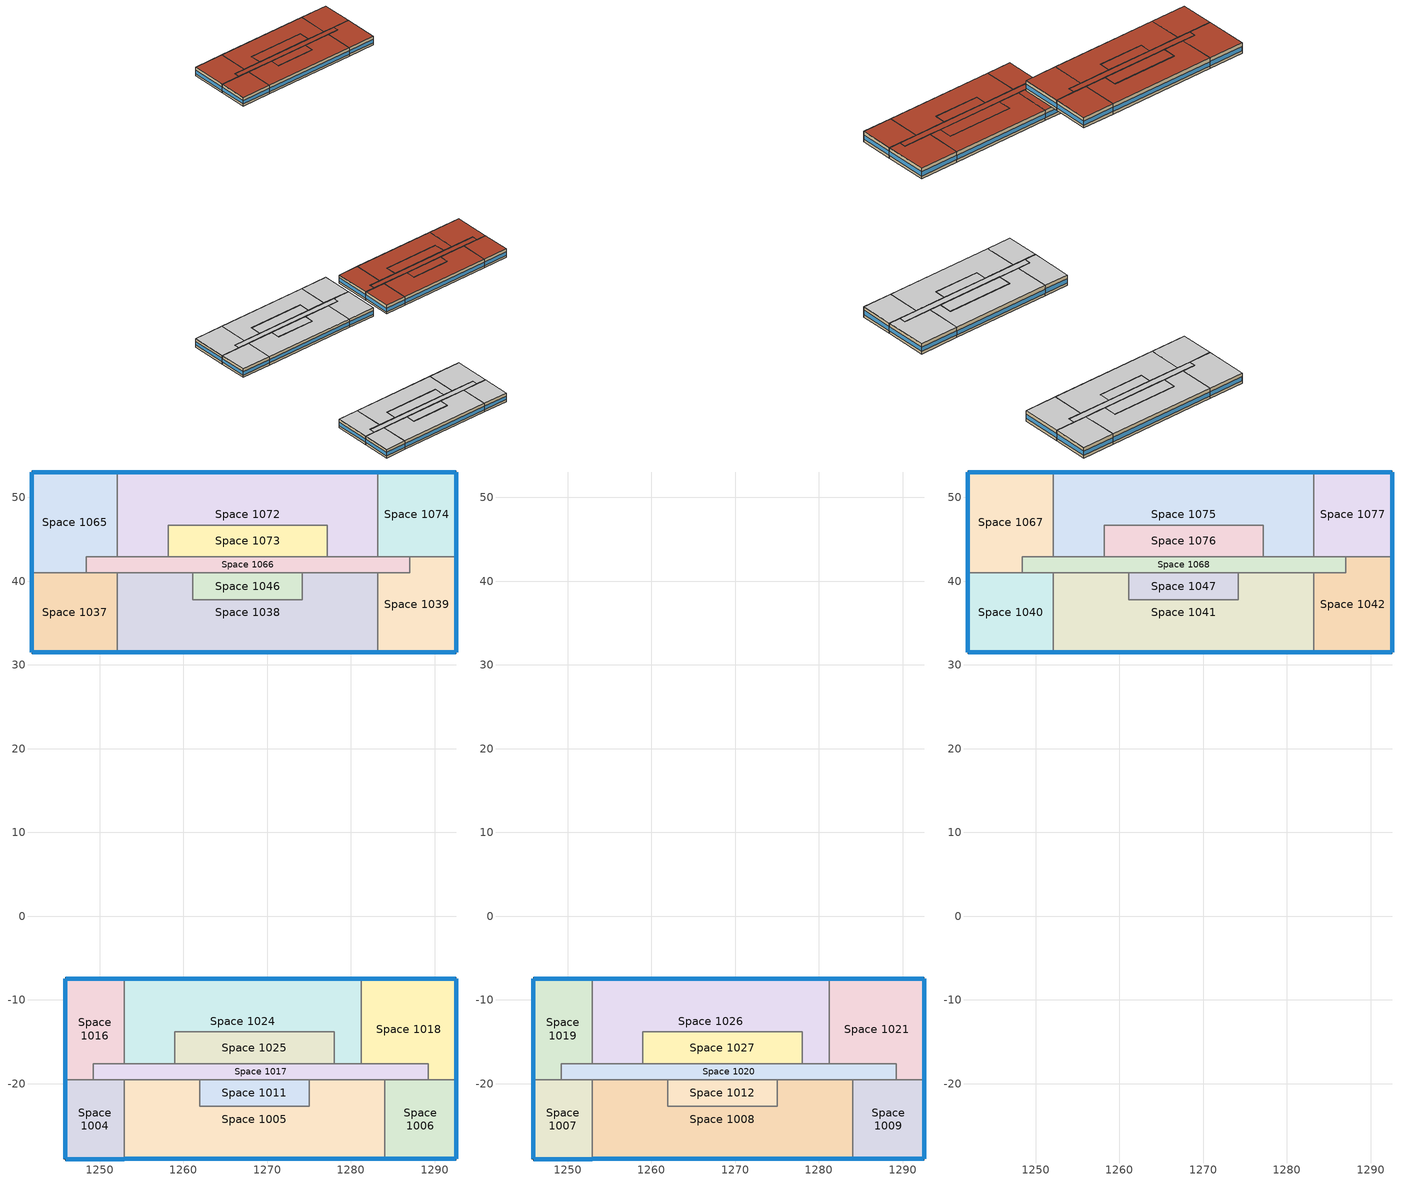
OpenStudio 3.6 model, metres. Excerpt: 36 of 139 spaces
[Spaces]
Space 1004
 floor adiabatic (Interior Floor): 1252.94,-19.51 1252.94,-29 1245.9,-29 1245.9,-19.51 z84
 wall outside: 1245.9,-19.51 1245.9,-29 1252.94,-29 z84:87
 wall to Space 1005: 1252.94,-29 1252.94,-19.51 z84:87
 wall to Space 1016: 1249.22,-19.51 1245.9,-19.51 z84:87
 wall to Space 1017: 1252.94,-19.51 1249.22,-19.51 z84:87
 window: 1245.92,-29 1252.92,-29 / 1245.9,-19.53 1245.9,-28.97 z84.76:85.97
 ceiling adiabatic (Interior Ceiling): 1252.94,-29 1252.94,-19.51 1245.9,-19.51 1245.9,-29 z87
Space 1005
 floor adiabatic (Interior Floor): 1284.02,-19.51 1284.02,-29 1252.94,-29 1252.94,-19.51 1261.93,-19.51 1261.93,-22.71 1275.03,-22.71 1275.03,-19.51 z84
 wall outside: 1252.94,-29 1284.02,-29 z84:87
 wall to Space 1017: 1261.93,-19.51 1260.22,-19.51 1252.94,-19.51 / 1284.02,-19.51 1275.03,-19.51 z84:87
 wall to Space 1011: 1275.03,-19.51 1275.03,-22.71 1261.93,-22.71 1261.93,-19.51 z84:87
 wall to Space 1006: 1284.02,-29 1284.02,-19.51 z84:87
 window: 1252.97,-29 1283.99,-29 z84.76:85.96
 ceiling adiabatic (Interior Ceiling): 1284.02,-29 1284.02,-19.51 1275.03,-19.51 1275.03,-22.71 1261.93,-22.71 1261.93,-19.51 1252.94,-19.51 1252.94,-29 z87
Space 1006
 floor adiabatic (Interior Floor): 1292.55,-19.51 1292.55,-29 1284.02,-29 1284.02,-19.51 z84
 wall outside: 1284.02,-29 1292.55,-29 1292.55,-19.51 z84:87
 wall to Space 1018: 1292.55,-19.51 1289.24,-19.51 z84:87
 wall to Space 1017: 1289.24,-19.51 1284.02,-19.51 z84:87
 window: 1292.55,-28.97 1292.55,-19.53 / 1284.04,-29 1292.52,-29 z84.76:85.97
 ceiling adiabatic (Interior Ceiling): 1292.55,-29 1292.55,-19.51 1284.02,-19.51 1284.02,-29 z87
Space 1011
 floor adiabatic (Interior Floor): 1275.03,-19.51 1275.03,-22.71 1261.93,-22.71 1261.93,-19.51 z84
 wall to Space 1017: 1275.03,-19.51 1270.86,-19.51 1261.93,-19.51 z84:87
 ceiling adiabatic (Interior Ceiling): 1275.03,-22.71 1275.03,-19.51 1261.93,-19.51 1261.93,-22.71 z87
Space 1016
 floor adiabatic (Interior Floor): 1252.94,-7.48 1252.94,-17.61 1249.22,-17.61 1249.22,-19.51 1245.9,-19.51 1245.9,-7.48 z84
 wall outside: 1252.94,-7.48 1245.9,-7.48 1245.9,-19.51 z84:87
 wall to Space 1024: 1252.94,-17.61 1252.94,-7.48 z84:87
 wall to Space 1017: 1249.22,-19.51 1249.22,-17.61 1252.94,-17.61 z84:87
 window: 1245.9,-7.5 1245.9,-19.48 / 1252.92,-7.48 1245.92,-7.48 z84.76:85.97
 ceiling adiabatic (Interior Ceiling): 1249.22,-19.51 1249.22,-17.61 1252.94,-17.61 1252.94,-7.48 1245.9,-7.48 1245.9,-19.51 z87
Space 1017
 floor adiabatic (Interior Floor): 1289.24,-17.61 1289.24,-19.51 1249.22,-19.51 1249.22,-17.61 z84
 wall to Space 1024: 1258.98,-17.61 1258.33,-17.61 1252.94,-17.61 / 1281.26,-17.61 1277.98,-17.61 z84:87
 wall to Space 1025: 1277.98,-17.61 1262.69,-17.61 1258.98,-17.61 z84:87
 wall to Space 1018: 1289.24,-19.51 1289.24,-17.61 1281.26,-17.61 z84:87
 ceiling adiabatic (Interior Ceiling): 1289.24,-19.51 1289.24,-17.61 1249.22,-17.61 1249.22,-19.51 z87
Space 1018
 floor adiabatic (Interior Floor): 1292.55,-7.48 1292.55,-19.51 1289.24,-19.51 1289.24,-17.61 1281.26,-17.61 1281.26,-7.48 z84
 wall outside: 1292.55,-19.51 1292.55,-7.48 1281.26,-7.48 z84:87
 wall to Space 1024: 1281.26,-7.48 1281.26,-13.75 1281.26,-17.61 z84:87
 window: 1292.52,-7.48 1281.28,-7.48 / 1292.55,-19.48 1292.55,-7.5 z84.76:85.97
 ceiling adiabatic (Interior Ceiling): 1292.55,-19.51 1292.55,-7.48 1281.26,-7.48 1281.26,-17.61 1289.24,-17.61 1289.24,-19.51 z87
Space 1024
 floor adiabatic (Interior Floor): 1281.26,-7.48 1281.26,-17.61 1277.98,-17.61 1277.98,-13.81 1258.98,-13.81 1258.98,-17.61 1252.94,-17.61 1252.94,-7.48 z84
 wall outside: 1281.26,-7.48 1252.94,-7.48 z84:87
 wall to Space 1025: 1258.98,-17.61 1258.98,-13.81 1277.98,-13.81 1277.98,-17.61 z84:87
 window: 1281.23,-7.48 1252.97,-7.48 z84.76:85.96
 ceiling adiabatic (Interior Ceiling): 1281.26,-17.61 1281.26,-7.48 1252.94,-7.48 1252.94,-17.61 1258.98,-17.61 1258.98,-13.81 1277.98,-13.81 1277.98,-17.61 z87
Space 1025
 floor adiabatic (Interior Floor): 1277.98,-13.81 1277.98,-17.61 1258.98,-17.61 1258.98,-13.81 z84
 ceiling adiabatic (Interior Ceiling): 1277.98,-17.61 1277.98,-13.81 1258.98,-13.81 1258.98,-17.61 z87
Space 1037
 floor adiabatic (Interior Floor): 1252.12,41 1252.12,31.51 1241.92,31.51 1241.92,41 z84
 wall outside: 1241.92,41 1241.92,31.51 1252.12,31.51 z84:87
 wall to Space 1065: 1248.4,41 1241.92,41 z84:87
 wall to Space 1066: 1252.12,41 1248.4,41 z84:87
 wall to Space 1038: 1252.12,31.51 1252.12,41 z84:87
 window: 1241.94,31.51 1252.1,31.51 / 1241.92,40.98 1241.92,31.54 z84.76:85.97
 ceiling adiabatic (Interior Ceiling): 1252.12,31.51 1252.12,41 1241.92,41 1241.92,31.51 z87
Space 1038
 floor adiabatic (Interior Floor): 1283.2,41 1283.2,31.51 1252.12,31.51 1252.12,41 1261.11,41 1261.11,37.8 1274.21,37.8 1274.21,41 z84
 wall outside: 1252.12,31.51 1283.2,31.51 z84:87
 wall to Space 1066: 1261.11,41 1252.12,41 / 1283.2,41 1274.21,41 z84:87
 wall to Space 1046: 1274.21,41 1274.21,37.8 1261.11,37.8 1261.11,41 z84:87
 wall to Space 1039: 1283.2,31.51 1283.2,41 z84:87
 window: 1252.15,31.51 1283.17,31.51 z84.76:85.96
 ceiling adiabatic (Interior Ceiling): 1283.2,31.51 1283.2,41 1274.21,41 1274.21,37.8 1261.11,37.8 1261.11,41 1252.12,41 1252.12,31.51 z87
Space 1039
 floor adiabatic (Interior Floor): 1292.55,42.9 1292.55,31.51 1283.2,31.51 1283.2,41 1287,41 1287,42.9 z84
 wall outside: 1283.2,31.51 1292.55,31.51 1292.55,42.9 z84:87
 wall to Space 1066: 1287,42.9 1287,41 1283.2,41 z84:87
 wall to Space 1074: 1292.55,42.9 1287,42.9 z84:87
 window: 1283.22,31.51 1292.52,31.51 / 1292.55,31.54 1292.55,42.88 z84.76:85.97
 ceiling adiabatic (Interior Ceiling): 1292.55,31.51 1292.55,42.9 1287,42.9 1287,41 1283.2,41 1283.2,31.51 z87
Space 1046
 floor adiabatic (Interior Floor): 1274.21,41 1274.21,37.8 1261.11,37.8 1261.11,41 z84
 wall to Space 1066: 1274.21,41 1261.11,41 z84:87
 ceiling adiabatic (Interior Ceiling): 1274.21,37.8 1274.21,41 1261.11,41 1261.11,37.8 z87
Space 1065
 floor adiabatic (Interior Floor): 1252.12,53.03 1252.12,42.9 1248.4,42.9 1248.4,41 1241.92,41 1241.92,53.03 z84
 wall outside: 1252.12,53.03 1241.92,53.03 1241.92,41 z84:87
 wall to Space 1072: 1252.12,42.9 1252.12,53.03 z84:87
 wall to Space 1066: 1248.4,41 1248.4,42.9 1252.12,42.9 z84:87
 window: 1252.1,53.03 1241.94,53.03 / 1241.92,53.01 1241.92,41.03 z84.76:85.97
 ceiling adiabatic (Interior Ceiling): 1248.4,41 1248.4,42.9 1252.12,42.9 1252.12,53.03 1241.92,53.03 1241.92,41 z87
Space 1066
 floor adiabatic (Interior Floor): 1287,42.9 1287,41 1248.4,41 1248.4,42.9 z84
 wall to Space 1072: 1258.16,42.9 1252.12,42.9 / 1283.2,42.9 1279.02,42.9 1277.16,42.9 z84:87
 wall to Space 1073: 1277.16,42.9 1259.99,42.9 1258.16,42.9 z84:87
 wall to Space 1074: 1287,42.9 1283.2,42.9 z84:87
 ceiling adiabatic (Interior Ceiling): 1287,41 1287,42.9 1248.4,42.9 1248.4,41 z87
Space 1072
 floor adiabatic (Interior Floor): 1283.2,53.03 1283.2,42.9 1277.16,42.9 1277.16,46.7 1258.16,46.7 1258.16,42.9 1252.12,42.9 1252.12,53.03 z84
 wall outside: 1283.2,53.03 1252.12,53.03 z84:87
 wall to Space 1073: 1258.16,42.9 1258.16,46.7 1277.16,46.7 1277.16,42.9 z84:87
 wall to Space 1074: 1283.2,42.9 1283.2,53.03 z84:87
 window: 1283.17,53.03 1252.15,53.03 z84.76:85.96
 ceiling adiabatic (Interior Ceiling): 1283.2,42.9 1283.2,53.03 1252.12,53.03 1252.12,42.9 1258.16,42.9 1258.16,46.7 1277.16,46.7 1277.16,42.9 z87
Space 1073
 floor adiabatic (Interior Floor): 1277.16,46.7 1277.16,42.9 1258.16,42.9 1258.16,46.7 z84
 ceiling adiabatic (Interior Ceiling): 1277.16,42.9 1277.16,46.7 1258.16,46.7 1258.16,42.9 z87
Space 1074
 floor adiabatic (Interior Floor): 1292.55,53.03 1292.55,42.9 1283.2,42.9 1283.2,53.03 z84
 wall outside: 1292.55,42.9 1292.55,53.03 1283.2,53.03 z84:87
 window: 1292.52,53.03 1283.22,53.03 / 1292.55,42.93 1292.55,53.01 z84.76:85.97
 ceiling adiabatic (Interior Ceiling): 1292.55,42.9 1292.55,53.03 1283.2,53.03 1283.2,42.9 z87
Space 1007
 floor adiabatic (Interior Floor): 1252.94,-19.51 1252.94,-29 1245.9,-29 1245.9,-19.51 z135
 wall outside: 1245.9,-19.51 1245.9,-29 1252.94,-29 z135:138
 wall to Space 1008: 1252.94,-29 1252.94,-19.51 z135:138
 wall to Space 1019: 1249.22,-19.51 1245.9,-19.51 z135:138
 wall to Space 1020: 1252.94,-19.51 1249.22,-19.51 z135:138
 window: 1245.92,-29 1252.92,-29 / 1245.9,-19.53 1245.9,-28.97 z135.76:136.97
 roof outside: 1252.94,-29 1252.94,-19.51 1245.9,-19.51 1245.9,-29 z138
Space 1008
 floor adiabatic (Interior Floor): 1284.02,-19.51 1284.02,-29 1252.94,-29 1252.94,-19.51 1261.93,-19.51 1261.93,-22.71 1275.03,-22.71 1275.03,-19.51 z135
 wall outside: 1252.94,-29 1284.02,-29 z135:138
 wall to Space 1020: 1261.93,-19.51 1260.22,-19.51 1252.94,-19.51 / 1284.02,-19.51 1275.03,-19.51 z135:138
 wall to Space 1012: 1275.03,-19.51 1275.03,-22.71 1261.93,-22.71 1261.93,-19.51 z135:138
 wall to Space 1009: 1284.02,-29 1284.02,-19.51 z135:138
 window: 1252.97,-29 1283.99,-29 z135.76:136.96
 roof outside: 1284.02,-29 1284.02,-19.51 1275.03,-19.51 1275.03,-22.71 1261.93,-22.71 1261.93,-19.51 1252.94,-19.51 1252.94,-29 z138
Space 1009
 floor adiabatic (Interior Floor): 1292.55,-19.51 1292.55,-29 1284.02,-29 1284.02,-19.51 z135
 wall outside: 1284.02,-29 1292.55,-29 1292.55,-19.51 z135:138
 wall to Space 1021: 1292.55,-19.51 1289.24,-19.51 z135:138
 wall to Space 1020: 1289.24,-19.51 1284.02,-19.51 z135:138
 window: 1292.55,-28.97 1292.55,-19.53 / 1284.04,-29 1292.52,-29 z135.76:136.97
 roof outside: 1292.55,-29 1292.55,-19.51 1284.02,-19.51 1284.02,-29 z138
Space 1012
 floor adiabatic (Interior Floor): 1275.03,-19.51 1275.03,-22.71 1261.93,-22.71 1261.93,-19.51 z135
 wall to Space 1020: 1275.03,-19.51 1270.86,-19.51 1261.93,-19.51 z135:138
 roof outside: 1275.03,-22.71 1275.03,-19.51 1261.93,-19.51 1261.93,-22.71 z138
Space 1019
 floor adiabatic (Interior Floor): 1252.94,-7.48 1252.94,-17.61 1249.22,-17.61 1249.22,-19.51 1245.9,-19.51 1245.9,-7.48 z135
 wall outside: 1252.94,-7.48 1245.9,-7.48 1245.9,-19.51 z135:138
 wall to Space 1026: 1252.94,-17.61 1252.94,-7.48 z135:138
 wall to Space 1020: 1249.22,-19.51 1249.22,-17.61 1252.94,-17.61 z135:138
 window: 1252.92,-7.48 1245.92,-7.48 / 1245.9,-7.5 1245.9,-19.48 z135.76:136.97
 roof outside: 1249.22,-19.51 1249.22,-17.61 1252.94,-17.61 1252.94,-7.48 1245.9,-7.48 1245.9,-19.51 z138
Space 1020
 floor adiabatic (Interior Floor): 1289.24,-17.61 1289.24,-19.51 1249.22,-19.51 1249.22,-17.61 z135
 wall to Space 1026: 1258.98,-17.61 1258.33,-17.61 1252.94,-17.61 / 1281.26,-17.61 1277.98,-17.61 z135:138
 wall to Space 1027: 1277.98,-17.61 1262.69,-17.61 1258.98,-17.61 z135:138
 wall to Space 1021: 1289.24,-19.51 1289.24,-17.61 1281.26,-17.61 z135:138
 roof outside: 1289.24,-19.51 1289.24,-17.61 1249.22,-17.61 1249.22,-19.51 z138
Space 1021
 floor adiabatic (Interior Floor): 1292.55,-7.48 1292.55,-19.51 1289.24,-19.51 1289.24,-17.61 1281.26,-17.61 1281.26,-7.48 z135
 wall outside: 1292.55,-19.51 1292.55,-7.48 1281.26,-7.48 z135:138
 wall to Space 1026: 1281.26,-7.48 1281.26,-13.75 1281.26,-17.61 z135:138
 window: 1292.52,-7.48 1281.28,-7.48 / 1292.55,-19.48 1292.55,-7.5 z135.76:136.97
 roof outside: 1292.55,-19.51 1292.55,-7.48 1281.26,-7.48 1281.26,-17.61 1289.24,-17.61 1289.24,-19.51 z138
Space 1026
 floor adiabatic (Interior Floor): 1281.26,-7.48 1281.26,-17.61 1277.98,-17.61 1277.98,-13.81 1258.98,-13.81 1258.98,-17.61 1252.94,-17.61 1252.94,-7.48 z135
 wall outside: 1281.26,-7.48 1252.94,-7.48 z135:138
 wall to Space 1027: 1258.98,-17.61 1258.98,-13.81 1277.98,-13.81 1277.98,-17.61 z135:138
 window: 1281.23,-7.48 1252.97,-7.48 z135.76:136.96
 roof outside: 1281.26,-17.61 1281.26,-7.48 1252.94,-7.48 1252.94,-17.61 1258.98,-17.61 1258.98,-13.81 1277.98,-13.81 1277.98,-17.61 z138
Space 1027
 floor adiabatic (Interior Floor): 1277.98,-13.81 1277.98,-17.61 1258.98,-17.61 1258.98,-13.81 z135
 roof outside: 1277.98,-17.61 1277.98,-13.81 1258.98,-13.81 1258.98,-17.61 z138
Space 1040
 floor adiabatic (Interior Floor): 1252.12,41 1252.12,31.51 1241.92,31.51 1241.92,41 z180
 wall outside: 1241.92,41 1241.92,31.51 1252.12,31.51 z180:183
 wall to Space 1067: 1248.4,41 1241.92,41 z180:183
 wall to Space 1068: 1252.12,41 1248.4,41 z180:183
 wall to Space 1041: 1252.12,31.51 1252.12,41 z180:183
 window: 1241.92,40.98 1241.92,31.54 / 1241.94,31.51 1252.1,31.51 z180.76:181.97
 roof outside: 1252.12,31.51 1252.12,41 1241.92,41 1241.92,31.51 z183
Space 1041
 floor adiabatic (Interior Floor): 1283.2,41 1283.2,31.51 1252.12,31.51 1252.12,41 1261.11,41 1261.11,37.8 1274.21,37.8 1274.21,41 z180
 wall outside: 1252.12,31.51 1283.2,31.51 z180:183
 wall to Space 1068: 1261.11,41 1252.12,41 / 1283.2,41 1274.21,41 z180:183
 wall to Space 1047: 1274.21,41 1274.21,37.8 1261.11,37.8 1261.11,41 z180:183
 wall to Space 1042: 1283.2,31.51 1283.2,41 z180:183
 window: 1252.15,31.51 1283.17,31.51 z180.76:181.96
 roof outside: 1283.2,31.51 1283.2,41 1274.21,41 1274.21,37.8 1261.11,37.8 1261.11,41 1252.12,41 1252.12,31.51 z183
Space 1042
 floor adiabatic (Interior Floor): 1292.55,42.9 1292.55,31.51 1283.2,31.51 1283.2,41 1287,41 1287,42.9 z180
 wall outside: 1283.2,31.51 1292.55,31.51 1292.55,42.9 z180:183
 wall to Space 1068: 1287,42.9 1287,41 1283.2,41 z180:183
 wall to Space 1077: 1292.55,42.9 1287,42.9 z180:183
 window: 1292.55,31.54 1292.55,42.88 / 1283.22,31.51 1292.52,31.51 z180.76:181.97
 roof outside: 1292.55,31.51 1292.55,42.9 1287,42.9 1287,41 1283.2,41 1283.2,31.51 z183
Space 1047
 floor adiabatic (Interior Floor): 1274.21,41 1274.21,37.8 1261.11,37.8 1261.11,41 z180
 wall to Space 1068: 1274.21,41 1261.11,41 z180:183
 roof outside: 1274.21,37.8 1274.21,41 1261.11,41 1261.11,37.8 z183
Space 1067
 floor adiabatic (Interior Floor): 1252.12,53.03 1252.12,42.9 1248.4,42.9 1248.4,41 1241.92,41 1241.92,53.03 z180
 wall outside: 1252.12,53.03 1241.92,53.03 1241.92,41 z180:183
 wall to Space 1075: 1252.12,42.9 1252.12,53.03 z180:183
 wall to Space 1068: 1248.4,41 1248.4,42.9 1252.12,42.9 z180:183
 window: 1252.1,53.03 1241.94,53.03 / 1241.92,53.01 1241.92,41.03 z180.76:181.97
 roof outside: 1248.4,41 1248.4,42.9 1252.12,42.9 1252.12,53.03 1241.92,53.03 1241.92,41 z183
Space 1068
 floor adiabatic (Interior Floor): 1287,42.9 1287,41 1248.4,41 1248.4,42.9 z180
 wall to Space 1075: 1258.16,42.9 1252.12,42.9 / 1283.2,42.9 1279.02,42.9 1277.16,42.9 z180:183
 wall to Space 1076: 1277.16,42.9 1259.99,42.9 1258.16,42.9 z180:183
 wall to Space 1077: 1287,42.9 1283.2,42.9 z180:183
 roof outside: 1287,41 1287,42.9 1248.4,42.9 1248.4,41 z183
Space 1075
 floor adiabatic (Interior Floor): 1283.2,53.03 1283.2,42.9 1277.16,42.9 1277.16,46.7 1258.16,46.7 1258.16,42.9 1252.12,42.9 1252.12,53.03 z180
 wall outside: 1283.2,53.03 1252.12,53.03 z180:183
 wall to Space 1076: 1258.16,42.9 1258.16,46.7 1277.16,46.7 1277.16,42.9 z180:183
 wall to Space 1077: 1283.2,42.9 1283.2,53.03 z180:183
 window: 1283.17,53.03 1252.15,53.03 z180.76:181.96
 roof outside: 1283.2,42.9 1283.2,53.03 1252.12,53.03 1252.12,42.9 1258.16,42.9 1258.16,46.7 1277.16,46.7 1277.16,42.9 z183
Space 1076
 floor adiabatic (Interior Floor): 1277.16,46.7 1277.16,42.9 1258.16,42.9 1258.16,46.7 z180
 roof outside: 1277.16,42.9 1277.16,46.7 1258.16,46.7 1258.16,42.9 z183
Space 1077
 floor adiabatic (Interior Floor): 1292.55,53.03 1292.55,42.9 1283.2,42.9 1283.2,53.03 z180
 wall outside: 1292.55,42.9 1292.55,53.03 1283.2,53.03 z180:183
 window: 1292.55,42.93 1292.55,53.01 / 1292.52,53.03 1283.22,53.03 z180.76:181.97
 roof outside: 1292.55,42.9 1292.55,53.03 1283.2,53.03 1283.2,42.9 z183
[Building]
MultiTower: Default Construction Set=189.1-2009 - CZ5 - Office; Standards Number of Stories=60; Standards Number of Above Ground Stories=60; Standards Building Type=LEEPMultiTower
[Site]
Toronto-Pearson.Intl.AP: Latitude {deg}=43.68; Longitude {deg}=-79.63; Time Zone {hr}=-5; Elevation {m}=173.4
[ClimateZones]
Climate Zone Institution Name 1=ASHRAE; Climate Zone Document Name 1=ANSI/ASHRAE Standard 169; Climate Zone Document Year 1=2006; Climate Zone Institution Name 2=CEC; Climate Zone Document Name 2=California Climate Zone Descriptions; Climate Zone Document Year 2=1995
[SizingPeriod:DesignDay] Barometric Pressure {Pa}=99259; Rain Indicator=No; Snow Indicator=No; Day of Month=21; Daylight Saving Time Indicator=No; Dry-Bulb Temperature Range Modifier Type=DefaultMultipliers
Name | Maximum Dry-Bulb Temperature {C} | Daily Dry-Bulb Temperature Range {deltaC} | Wind Speed {m/s} | Wind Direction {deg} | Sky Clearness | Month | Day Type | Humidity Condition Type | Wetbulb or DewPoint at Maximum Dry-Bulb {C} | Solar Model Indicator | Enthalpy at Maximum Dry-Bulb {J/kg}
Toronto-Pearson.Intl.AP Ann Htg 99% Condns DB | -15.7 | 0 | 5.3 | 0 | 0 | 1 | WinterDesignDay | Wetbulb | -15.7 | ASHRAEClearSky
Toronto-Pearson.Intl.AP Ann Hum_n 99% Condns DP=>MCDB | -14.9 | 0 | 5.3 | 0 | 0 | 1 | WinterDesignDay | Dewpoint | -21 | ASHRAEClearSky
Toronto-Pearson.Intl.AP Ann Htg Wind 99% Condns WS=>MCDB | -4.7 | 0 | 12.7 | 0 | 0 | 1 | WinterDesignDay | Wetbulb | -4.7 | ASHRAEClearSky
Toronto-Pearson.Intl.AP Ann Clg 2% Condns DB=>MWB | 28.1 | 11.2 | 6 | 270 |  | 7 | SummerDesignDay | Wetbulb | 20.8 | ASHRAETau2017
Toronto-Pearson.Intl.AP Ann Clg 2% Condns DP=>MDB | 24.8 | 9.5 | 6 | 270 |  | 7 | SummerDesignDay | Dewpoint | 20.2 | ASHRAETau2017
Toronto-Pearson.Intl.AP Ann Clg 2% Condns Enth=>MDB | 26.6 | 9.5 | 6 | 270 |  | 7 | SummerDesignDay | Enthalpy | 23 | ASHRAETau2017 | 64900
[Construction]
ExtSlabCarpet 4in ClimateZone 1-8: MAT-CC05 4 HW CONCRETE, CP02 CARPET PAD
Interior Floor: F16 Acoustic tile, F05 Ceiling air space resistance, M11 100mm lightweight concrete
Interior Wall: G01a 19mm gypsum board, F04 Wall air space resistance, G01a 19mm gypsum board
Interior Ceiling: M11 100mm lightweight concrete, F05 Ceiling air space resistance, F16 Acoustic tile
Exterior Door: F08 Metal surface, I01 25mm insulation board
Interior Window: Clear 3mm
Interior Door; Interior Partition: G05 25mm wood
ASHRAE 189.1-2009 ExtRoof IEAD ClimateZone 2-5: Roof Membrane, Roof Insulation [21], Metal Decking
ASHRAE 189.1-2009 ExtWindow ClimateZone 4-5: Theoretical Glass [207]
ASHRAE 189.1-2009 ExtWall Mass ClimateZone 5: 1IN Stucco, 8IN Concrete HW, Wall Insulation [40], 1/2IN Gypsum
[Material] Thermal Absorptance=0.9
Name | Roughness | Thickness {m} | Conductivity {W/m-K} | Density {kg/m3} | Specific Heat {J/kg-K} | Solar Absorptance | Visible Absorptance
MAT-CC05 4 HW CONCRETE | Rough | 0.1016 | 1.311 | 2240 | 836.8 | 0.85 | 0.85
1IN Stucco | Smooth | 0.0253 | 0.6918 | 1858 | 837 | 0.92 | 0.92
8IN Concrete HW | MediumRough | 0.2033 | 1.7296 | 2243 | 837 | 0.65 | 0.65
1/2IN Gypsum | Smooth | 0.0127 | 0.16 | 784.9 | 830 | 0.4 | 0.4
Roof Membrane | VeryRough | 0.0095 | 0.16 | 1121.29 | 1460 | 0.7 | 0.7
Metal Decking | MediumSmooth | 0.0015 | 45.006 | 7680 | 418.4 | 0.6 | 0.6
F16 Acoustic tile | MediumSmooth | 0.0191 | 0.06 | 368 | 590 | 0.3 | 0.3
M11 100mm lightweight concrete | MediumRough | 0.1016 | 0.53 | 1280 | 840 | 0.5 | 0.5
G01a 19mm gypsum board | MediumSmooth | 0.019 | 0.16 | 800 | 1090 | 0.4 | 0.4
F08 Metal surface | Smooth | 0.0008 | 45.28 | 7824 | 500 | 0.7 | 0.7
I01 25mm insulation board | MediumRough | 0.0254 | 0.03 | 43 | 1210 | 0.6 | 0.6
G05 25mm wood | MediumSmooth | 0.0254 | 0.15 | 608 | 1630 | 0.5 | 0.5
Roof Insulation [21] | MediumRough | 0.2105 | 0.049 | 265 | 836.8 | 0.7 | 0.7
Wall Insulation [40] | MediumRough | 0.0794 | 0.0432 | 91 | 837 | 0.5 | 0.5
[Material:NoMass]
CP02 CARPET PAD: Roughness=Smooth; Thermal Resistance {m2-K/W}=0.1; Thermal Absorptance=0.9; Solar Absorptance=0.8; Visible Absorptance=0.8
[Material:AirGap]
Name | Thermal Resistance {m2-K/W}
F05 Ceiling air space resistance | 0.18
F04 Wall air space resistance | 0.15
[DefaultSubSurfaceConstructions]
Name | Fixed Window Construction | Operable Window Construction | Door Construction | Tubular Daylight Dome Construction | Tubular Daylight Diffuser Construction
Default Sub Surface Constructions 9 | ASHRAE 189.1-2009 ExtWindow ClimateZone 4-5 | ASHRAE 189.1-2009 ExtWindow ClimateZone 4-5 | Exterior Door | Interior Window | Interior Window
Default Sub Surface Constructions 10 | Interior Window | Interior Window | Interior Door
[WindowMaterial:Glazing] Optical Data Type=SpectralAverage; Thickness {m}=0.003; Back Side Solar Reflectance at Normal Incidence=0; Back Side Visible Reflectance at Normal Incidence=0; Infrared Transmittance at Normal Incidence=0; Dirt Correction Factor for Solar and Visible Transmittance=1; Solar Diffusing=No
Name | Solar Transmittance at Normal Incidence | Front Side Solar Reflectance at Normal Incidence | Visible Transmittance at Normal Incidence | Front Side Visible Reflectance at Normal Incidence | Front Side Infrared Hemispherical Emissivity | Back Side Infrared Hemispherical Emissivity | Conductivity {W/m-K}
Clear 3mm | 0.837 | 0.075 | 0.898 | 0.081 | 0.84 | 0.84 | 0.9
Theoretical Glass [207] | 0.3311 | 0.6189 | 0.44 | 0.51 | 0.9 | 0.9 | 0.0133
[DefaultConstructionSet]
189.1-2009 - CZ5 - Office: Default Exterior Surface Constructions=Default Surface Constructions 13; Default Interior Surface Constructions=Default Surface Constructions 14; Default Ground Contact Surface Constructions=Default Surface Constructions 15; Default Exterior SubSurface Constructions=Default Sub Surface Constructions 9; Default Interior SubSurface Constructions=Default Sub Surface Constructions 10; Interior Partition Construction=Interior Partition
[DefaultSurfaceConstructions]
Name | Floor Construction | Wall Construction | Roof Ceiling Construction
Default Surface Constructions 13 | ExtSlabCarpet 4in ClimateZone 1-8 | ASHRAE 189.1-2009 ExtWall Mass ClimateZone 5 | ASHRAE 189.1-2009 ExtRoof IEAD ClimateZone 2-5
Default Surface Constructions 14 | Interior Floor | Interior Wall | Interior Ceiling
Default Surface Constructions 15 | ExtSlabCarpet 4in ClimateZone 1-8 | ExtSlabCarpet 4in ClimateZone 1-8 | ExtSlabCarpet 4in ClimateZone 1-8
[WindowMaterial:Blind]
Window Material Blind 1: Slat Width {m}=0.025; Slat Separation {m}=0.01875; Front Side Slat Beam Solar Reflectance=0.5; Back Side Slat Beam Solar Reflectance=0.5; Front Side Slat Diffuse Solar Reflectance=0.5; Back Side Slat Diffuse Solar Reflectance=0.5; Slat Beam Visible Transmittance=0
[DefaultScheduleSet] Infiltration Schedule=Always On
Name | Number of People Schedule | People Activity Level Schedule | Lighting Schedule | Electric Equipment Schedule
Space Function - undefined - Schedule Set
Space Function Stairway-sch-G Schedule Set; Space Function Corr. < 2.4m wide-sch-G Schedule Set; Space Function Dwelling Unit(s) Schedule Set | NECB-G-Occupancy | NECB-Activity | NECB-G-Lighting | NECB-G-Electric-Equipment
[DesignSpecification:OutdoorAir]
Name | Outdoor Air Flow per Person {m3/s-person} | Outdoor Air Flow per Floor Area {m3/s-m2} | Outdoor Air Flow Air Changes per Hour {1/hr} | Outdoor Air Method
Space Function - undefined - Ventilation | 0 | 0 | 0
Space Function Stairway-sch-G Ventilation; Space Function Corr. < 2.4m wide-sch-G Ventilation |  | 0.0003048 |  | Sum
Space Function Dwelling Unit(s) Ventilation |  | 0.00034544 |  | Sum
[ShadingControl]
Shading Control 1: Shading Type=InteriorBlind; Shading Device Material=Window Material Blind 1; Multiple Surface Control Type=Sequential
[BuildingStory]
Building Story 7; Building Story 8; Building Story 9
[Space]
Name | Space Type | Building Story | Thermal Zone
Space 1004 | Space Function Dwelling Unit(s) | Building Story 7 | Thermal Zone 36
Space 1005 | Space Function Dwelling Unit(s) | Building Story 7 | Thermal Zone 39
Space 1006 | Space Function Dwelling Unit(s) | Building Story 7 | Thermal Zone 43
Space 1007 | Space Function Dwelling Unit(s) | Building Story 8 | Thermal Zone 19
Space 1008 | Space Function Dwelling Unit(s) | Building Story 8 | Thermal Zone 67
Space 1009 | Space Function Dwelling Unit(s) | Building Story 8 | Thermal Zone 68
Space 1011 | Space Function Stairway-sch-G | Building Story 7 | Thermal Zone 71
Space 1012 | Space Function Stairway-sch-G | Building Story 8 | Thermal Zone 64
Space 1016 | Space Function Dwelling Unit(s) | Building Story 7 | Thermal Zone 28
Space 1017 | Space Function Corr. < 2.4m wide-sch-G | Building Story 7 | Thermal Zone 35
Space 1018 | Space Function Dwelling Unit(s) | Building Story 7 | Thermal Zone 22
Space 1019 | Space Function Dwelling Unit(s) | Building Story 8 | Thermal Zone 72
Space 1020 | Space Function Corr. < 2.4m wide-sch-G | Building Story 8 | Thermal Zone 73
Space 1021 | Space Function Dwelling Unit(s) | Building Story 8 | Thermal Zone 13
Space 1024 | Space Function Dwelling Unit(s) | Building Story 7 | Thermal Zone 62
Space 1025 | Space Function - undefined - | Building Story 7 | Thermal Zone 30
Space 1026 | Space Function Dwelling Unit(s) | Building Story 8 | Thermal Zone 4
Space 1027 | Space Function - undefined - | Building Story 8 | Thermal Zone 15
Space 1037 | Space Function Dwelling Unit(s) | Building Story 7 | Thermal Zone 82
Space 1038 | Space Function Dwelling Unit(s) | Building Story 7 | Thermal Zone 83
Space 1039 | Space Function Dwelling Unit(s) | Building Story 7 | Thermal Zone 2
Space 1040 | Space Function Dwelling Unit(s) | Building Story 9 | Thermal Zone 85
Space 1041 | Space Function Dwelling Unit(s) | Building Story 9 | Thermal Zone 86
Space 1042 | Space Function Dwelling Unit(s) | Building Story 9 | Thermal Zone 87
Space 1046 | Space Function Stairway-sch-G | Building Story 7 | Thermal Zone 91
Space 1047 | Space Function Stairway-sch-G | Building Story 9 | Thermal Zone 92
Space 1065 | Space Function Dwelling Unit(s) | Building Story 7 | Thermal Zone 33
Space 1066 | Space Function Corr. < 2.4m wide-sch-G | Building Story 7 | Thermal Zone 107
Space 1067 | Space Function Dwelling Unit(s) | Building Story 9 | Thermal Zone 108
Space 1068 | Space Function Corr. < 2.4m wide-sch-G | Building Story 9 | Thermal Zone 110
Space 1072 | Space Function Dwelling Unit(s) | Building Story 7 | Thermal Zone 112
Space 1073 | Space Function - undefined - | Building Story 7 | Thermal Zone 113
Space 1074 | Space Function Dwelling Unit(s) | Building Story 7 | Thermal Zone 23
Space 1075 | Space Function Dwelling Unit(s) | Building Story 9 | Thermal Zone 114
Space 1076 | Space Function - undefined - | Building Story 9 | Thermal Zone 115
Space 1077 | Space Function Dwelling Unit(s) | Building Story 9 | Thermal Zone 103
[SpaceType] Standards Building Type=Space Function
Name | Default Schedule Set | Design Specification Outdoor Air Object | Standards Space Type
Space Function - undefined - | Space Function - undefined - Schedule Set | Space Function - undefined - Ventilation | - undefined -
Space Function Stairway-sch-G | Space Function Stairway-sch-G Schedule Set | Space Function Stairway-sch-G Ventilation | Stairway-sch-G
Space Function Corr. < 2.4m wide-sch-G | Space Function Corr. < 2.4m wide-sch-G Schedule Set | Space Function Corr. < 2.4m wide-sch-G Ventilation | Corr. < 2.4m wide-sch-G
Space Function Dwelling Unit(s) | Space Function Dwelling Unit(s) Schedule Set | Space Function Dwelling Unit(s) Ventilation | Dwelling Unit(s)
[SpaceInfiltration:DesignFlowRate] Design Flow Rate Calculation Method=Flow/ExteriorArea; Flow per Exterior Surface Area {m3/s-m2}=0.000250063
Name | Space or SpaceType
Space Function - undefined - Infiltration | Space Function - undefined -
Space Function Stairway-sch-G Infiltration | Space Function Stairway-sch-G
Space Function Corr. < 2.4m wide-sch-G Infiltration | Space Function Corr. < 2.4m wide-sch-G
Space Function Dwelling Unit(s) Infiltration | Space Function Dwelling Unit(s)
[People] Work Efficiency Schedule=Work Efficiency Schedule; Clothing Insulation Schedule=Clothing Schedule; Air Velocity Schedule=Air Velocity Schedule; Multiplier=1
Name | People Definition | Space or SpaceType
Space Function Stairway-sch-G People | Space Function Stairway-sch-G People Definition | Space Function Stairway-sch-G
Space Function Corr. < 2.4m wide-sch-G People | Space Function Corr. < 2.4m wide-sch-G People Definition | Space Function Corr. < 2.4m wide-sch-G
Space Function Dwelling Unit(s) People | Space Function Dwelling Unit(s) People Definition | Space Function Dwelling Unit(s)
[People:Definition] Number of People Calculation Method=People/Area; Fraction Radiant=0.3
Name | People per Space Floor Area {person/m2}
Space Function Stairway-sch-G People Definition | 0.0049514
Space Function Corr. < 2.4m wide-sch-G People Definition | 0.0100104
Space Function Dwelling Unit(s) People Definition | 0.0166841
[Lights] Fraction Replaceable=1
Name | Lights Definition | Space or SpaceType
Space Function Stairway-sch-G Lights | Space Function Stairway-sch-G Lights Definition | Space Function Stairway-sch-G
Space Function Corr. < 2.4m wide-sch-G Lights | Space Function Corr. < 2.4m wide-sch-G Lights Definition | Space Function Corr. < 2.4m wide-sch-G
Space Function Dwelling Unit(s) Lights | Space Function Dwelling Unit(s) Lights Definition | Space Function Dwelling Unit(s)
[Lights:Definition] Design Level Calculation Method=Watts/Area; Fraction Radiant=0.5; Fraction Visible=0.2
Name | Watts per Space Floor Area {W/m2}
Space Function Stairway-sch-G Lights Definition | 7.39994
Space Function Corr. < 2.4m wide-sch-G Lights Definition | 8.39993
Space Function Dwelling Unit(s) Lights Definition | 4.99996
[ElectricEquipment]
Space Function Dwelling Unit(s) Elec Equip: Electric Equipment Definition=Space Function Dwelling Unit(s) Elec Equip Definition; Space or SpaceType=Space Function Dwelling Unit(s)
[ElectricEquipment:Definition]
Space Function Dwelling Unit(s) Elec Equip Definition: Design Level Calculation Method=Watts/Area; Watts per Space Floor Area {W/m2}=4.99996; Fraction Radiant=0.5
[ThermalZone] Use Ideal Air Loads=No
Name | Multiplier
Thermal Zone 2; Thermal Zone 23; Thermal Zone 33; Thermal Zone 82; Thermal Zone 83; Thermal Zone 91; Thermal Zone 107; Thermal Zone 112; Thermal Zone 113 | 48
Thermal Zone 4; Thermal Zone 13; Thermal Zone 15; Thermal Zone 19; Thermal Zone 64; Thermal Zone 67; Thermal Zone 68; Thermal Zone 72; Thermal Zone 73; Thermal Zone 85; Thermal Zone 86; Thermal Zone 87; Thermal Zone 92; Thermal Zone 103; Thermal Zone 108; Thermal Zone 110; Thermal Zone 114; Thermal Zone 115
Thermal Zone 22; Thermal Zone 28; Thermal Zone 30; Thermal Zone 35; Thermal Zone 36; Thermal Zone 39; Thermal Zone 43; Thermal Zone 62; Thermal Zone 71 | 33
[Sizing:Zone] Zone Cooling Design Supply Air Temperature Input Method=SupplyAirTemperature; Zone Cooling Design Supply Air Temperature {C}=14; Zone Cooling Design Supply Air Temperature Difference {deltaC}=11.11; Zone Heating Design Supply Air Temperature Input Method=SupplyAirTemperature; Zone Heating Design Supply Air Temperature {C}=40; Zone Heating Design Supply Air Temperature Difference {deltaC}=11.11; Zone Cooling Design Supply Air Humidity Ratio {kg-H2O/kg-air}=0.0085; Zone Heating Design Supply Air Humidity Ratio {kg-H2O/kg-air}=0.008; Cooling Design Air Flow Method=DesignDay; Heating Design Air Flow Method=DesignDay; Account for Dedicated Outdoor Air System=No; Dedicated Outdoor Air System Control Strategy=NeutralSupplyAir; Dedicated Outdoor Air Low Setpoint Temperature for Design {C}=autosize; Dedicated Outdoor Air High Setpoint Temperature for Design {C}=autosize; Zone Load Sizing Method=Sensible Load Only No Latent Load; Zone Latent Cooling Design Supply Air Humidity Ratio Input Method=HumidityRatioDifference; Zone Cooling Design Supply Air Humidity Ratio Difference {kgWater/kgDryAir}=0.005; Zone Latent Heating Design Supply Air Humidity Ratio Input Method=HumidityRatioDifference; Zone Humidification Design Supply Air Humidity Ratio Difference {kgWater/kgDryAir}=0.005
Thermal Zone 119; Thermal Zone 120; Thermal Zone 121; Thermal Zone 122; Thermal Zone 123; Thermal Zone 124; Thermal Zone 125; Thermal Zone 126; Thermal Zone 127; Thermal Zone 128; Thermal Zone 129; Thermal Zone 130; Thermal Zone 131; Thermal Zone 132; Thermal Zone 133; Thermal Zone 134; Thermal Zone 135; Thermal Zone 136; Thermal Zone 137; Thermal Zone 138; Thermal Zone 139
[Schedule:Ruleset]
Always On: Default Day Schedule=Always On Default
NECB-Activity: Default Day Schedule=NECB-Activity Default; Summer Design Day Schedule=NECB-Activity Summer Design Day; Winter Design Day Schedule=NECB-Activity Winter Design Day
Work Efficiency Schedule: Default Day Schedule=Work Efficiency Schedule Default
Clothing Schedule: Default Day Schedule=Clothing Schedule Default Winter Clothes
Air Velocity Schedule: Default Day Schedule=Air Velocity Schedule Default
NECB-G-Occupancy: Default Day Schedule=NECB-G-Occupancy Default
NECB-G-Lighting: Default Day Schedule=NECB-G-Lighting Default
NECB-G-Electric-Equipment: Default Day Schedule=NECB-G-Electric-Equipment Default
[Schedule:Day]
Always On Default; Clothing Schedule Default Winter Clothes: 24, 0, 1
NECB-Activity Default; NECB-Activity Summer Design Day; NECB-Activity Winter Design Day: 24, 0, 130
Work Efficiency Schedule Default: 24, 0, 0
Clothing Schedule Summer Clothes: 24, 0, 0.5
Air Velocity Schedule Default: 24, 0, 0.2
NECB-G-Occupancy Default; NECB-G-Occupancy Default|Wkdy Day: 7, 0, 0.9, 8, 0, 0.7, 9, 0, 0.4, 17, 0, 0.3, 18, 0, 0.5, 24, 0, 0.9
NECB-G-Occupancy Sun|Hol Day; NECB-G-Occupancy Sat Day: 7, 0, 0.9, 8, 0, 0.7, 17, 0, 0.5, 18, 0, 0.7, 24, 0, 0.9
NECB-G-Lighting Default; NECB-G-Lighting Sun|Hol Day; NECB-G-Lighting Sat Day; NECB-G-Lighting Default|Wkdy Day: 1, 0, 0.3, 6, 0, 0, 7, 0, 0.2, 9, 0, 0.5, 19, 0, 0, 22, 0, 0.9, 23, 0, 0.8, 24, 0, 0.6
NECB-G-Electric-Equipment Default; NECB-G-Electric-Equipment Sun|Hol Day; NECB-G-Electric-Equipment Sat Day; NECB-G-Electric-Equipment Default|Wkdy Day: 1, 0, 0.3, 7, 0, 0.2, 9, 0, 0.8, 16, 0, 0.4, 17, 0, 0.5, 18, 0, 0.2, 20, 0, 0.9, 21, 0, 0.7, 24, 0, 0.5
[Schedule:Rule] Date Specification Type=DateRange; Start Day=1
Name | Schedule Ruleset | Rule Order | Day Schedule | Start Month | End Month | End Day | Apply Sunday | Apply Saturday | Apply Monday | Apply Tuesday | Apply Wednesday | Apply Thursday | Apply Friday
Schedule Rule 1 | Clothing Schedule | 0 | Clothing Schedule Summer Clothes | 5 | 9 | 30
Schedule Rule 64 | NECB-G-Occupancy | 0 | NECB-G-Occupancy Sun|Hol Day | 1 | 12 | 31 | Yes
Schedule Rule 63 | NECB-G-Occupancy | 1 | NECB-G-Occupancy Sat Day | 1 | 12 | 31 |  | Yes
Schedule Rule 62 | NECB-G-Occupancy | 2 | NECB-G-Occupancy Default|Wkdy Day | 1 | 12 | 31 |  |  | Yes | Yes | Yes | Yes | Yes
Schedule Rule 67 | NECB-G-Lighting | 0 | NECB-G-Lighting Sun|Hol Day | 1 | 12 | 31 | Yes
Schedule Rule 66 | NECB-G-Lighting | 1 | NECB-G-Lighting Sat Day | 1 | 12 | 31 |  | Yes
Schedule Rule 65 | NECB-G-Lighting | 2 | NECB-G-Lighting Default|Wkdy Day | 1 | 12 | 31 |  |  | Yes | Yes | Yes | Yes | Yes
Schedule Rule 70 | NECB-G-Electric-Equipment | 0 | NECB-G-Electric-Equipment Sun|Hol Day | 1 | 12 | 31 | Yes
Schedule Rule 69 | NECB-G-Electric-Equipment | 1 | NECB-G-Electric-Equipment Sat Day | 1 | 12 | 31 |  | Yes
Schedule Rule 68 | NECB-G-Electric-Equipment | 2 | NECB-G-Electric-Equipment Default|Wkdy Day | 1 | 12 | 31 |  |  | Yes | Yes | Yes | Yes | Yes
